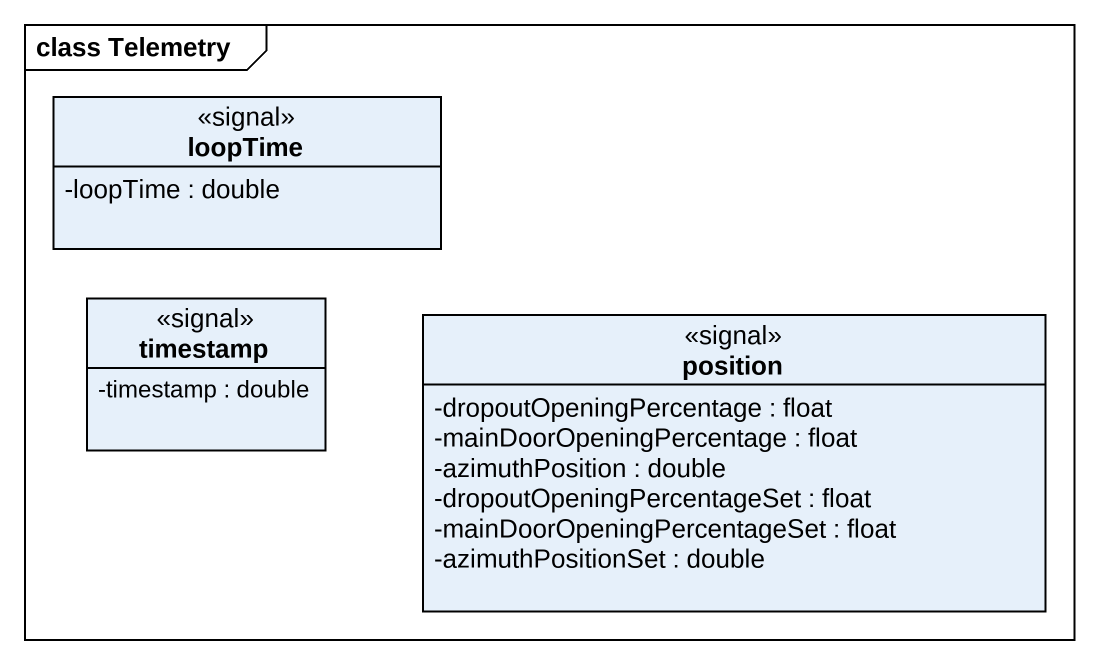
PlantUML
@startuml
mainframe class Telemetry
hide circle
hide empty members
skinparam classAttributeIconSize 0
class loopTime <<signal>> {
  -loopTime : double
}
class timestamp <<signal>> {
  -timestamp : double
}
class position <<signal>> {
  -dropoutOpeningPercentage : float
  -mainDoorOpeningPercentage : float
  -azimuthPosition : double
  -dropoutOpeningPercentageSet : float
  -mainDoorOpeningPercentageSet : float
  -azimuthPositionSet : double
}
@enduml
